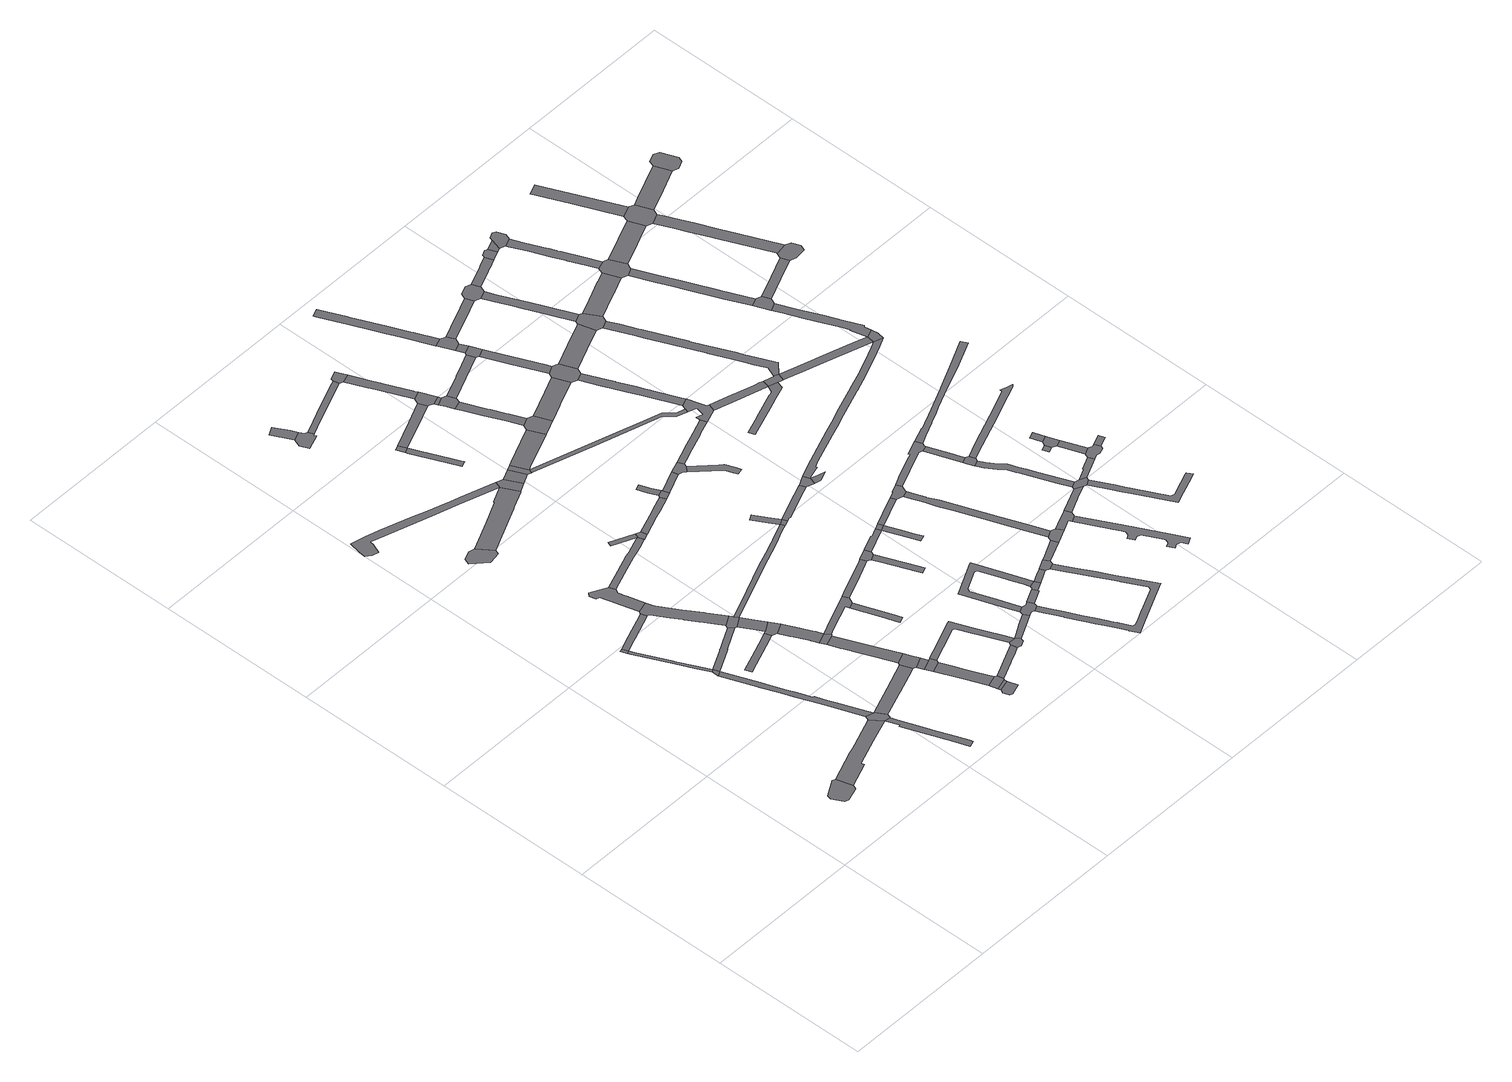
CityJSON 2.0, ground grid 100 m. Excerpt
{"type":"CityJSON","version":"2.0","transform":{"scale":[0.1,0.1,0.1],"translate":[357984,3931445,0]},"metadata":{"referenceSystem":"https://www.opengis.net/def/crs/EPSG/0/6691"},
"CityObjects":{
"road1":{"type":"Road","geometry":[{"type":"MultiSurface","lod":"1","boundaries":[[[0,1,2,3,4,5,6,7,8]]]}]},
"road2":{"type":"Road","attributes":{"RoadStructureAttribute.sectionType":"1"},"geometry":[{"type":"MultiSurface","lod":"1","boundaries":[[[9,10,11,12,13,14,15,16,17,18,19,20,5,4,21,22,23,24,25,15,26,27,28,29,30,31,32,33]]]}]},
"road3":{"type":"Road","geometry":[{"type":"MultiSurface","lod":"1","boundaries":[[[34,35,36,37]]]}]},
"road4":{"type":"Road","attributes":{"RoadStructureAttribute.sectionType":"1"},"geometry":[{"type":"MultiSurface","lod":"1","boundaries":[[[38,39,40,41,42,34,37,43,44,45,46,47,48]]]}]},
"road5":{"type":"Road","geometry":[{"type":"MultiSurface","lod":"1","boundaries":[[[47,49,50,48]]]}]},
"road6":{"type":"Road","attributes":{"RoadStructureAttribute.sectionType":"1"},"geometry":[{"type":"MultiSurface","lod":"1","boundaries":[[[51,52,53,54,55,56,57,58,59,60,61,50,49,62,63,64,65,66,67,68,69]]]}]},
"road7":{"type":"Road","geometry":[{"type":"MultiSurface","lod":"1","boundaries":[[[14,70,71,51,69,16,15]]]}]},
"road8":{"type":"Road","attributes":{"RoadStructureAttribute.sectionType":"1"},"geometry":[{"type":"MultiSurface","lod":"1","boundaries":[[[72,73,74,75,76,77,78,79,35,34]]]}]},
"road9":{"type":"Road","attributes":{"RoadStructureAttribute.sectionType":"1"},"geometry":[{"type":"MultiSurface","lod":"1","boundaries":[[[50,80,81,82,83,84,85,86,87,88,89,90,48]]]}]},
"road10":{"type":"Road","attributes":{"RoadStructureAttribute.sectionType":"1"},"geometry":[{"type":"MultiSurface","lod":"1","boundaries":[[[91,92,93,94,95,96,97,98]]]}]},
"road11":{"type":"Road","geometry":[{"type":"MultiSurface","lod":"1","boundaries":[[[99,100,101,102,103,104,105]]]}]},
"road12":{"type":"Road","geometry":[{"type":"MultiSurface","lod":"1","boundaries":[[[106,107,108,109,110,111,112,113,114,115,116,117,118,119,120,121,122]]]}]},
"road13":{"type":"Road","attributes":{"RoadStructureAttribute.sectionType":"1"},"geometry":[{"type":"MultiSurface","lod":"1","boundaries":[[[70,123,124,125,126,127,128,129,71]]]}]},
"road14":{"type":"Road","geometry":[{"type":"MultiSurface","lod":"1","boundaries":[[[130,131,132,133,134,135,136,116,115,76,75,137,138,139,140,141,142,143,144,145,146]]]}]},
"road15":{"type":"Road","geometry":[{"type":"MultiSurface","lod":"1","boundaries":[[[147,148,149,146,145,84,83,150,151]]]}]},
"road16":{"type":"Road","attributes":{"RoadStructureAttribute.sectionType":"1"},"geometry":[{"type":"MultiSurface","lod":"1","boundaries":[[[152,153,154,155,156,157,158,159,160,161,162,163,164,165,166,167,168,169,170,171,172]]]}]},
"road17":{"type":"Road","attributes":{"RoadStructureAttribute.sectionType":"1"},"geometry":[{"type":"MultiSurface","lod":"1","boundaries":[[[150,173,174,175,176,151]]]}]},
"road18":{"type":"Road","geometry":[{"type":"MultiSurface","lod":"1","boundaries":[[[175,174,98,97,177,178,179]]]}]},
"road19":{"type":"Road","attributes":{"RoadStructureAttribute.sectionType":"1"},"geometry":[{"type":"MultiSurface","lod":"1","boundaries":[[[178,180,181,182,183,184,185,186,187,188,189,190,191,192,193,194,179]]]}]},
"road20":{"type":"Road","geometry":[{"type":"MultiSurface","lod":"1","boundaries":[[[195,196,188,187,197,198]]]}]},
"road21":{"type":"Road","attributes":{"RoadStructureAttribute.sectionType":"1"},"geometry":[{"type":"MultiSurface","lod":"1","boundaries":[[[197,199,200,201,202,203,204,205,206,207,208,198]]]}]},
"road22":{"type":"Road","geometry":[{"type":"MultiSurface","lod":"1","boundaries":[[[127,209,210,211,212,205,204,213,128]]]}]},
"road23":{"type":"Road","attributes":{"RoadStructureAttribute.sectionType":"1"},"geometry":[{"type":"MultiSurface","lod":"1","boundaries":[[[214,210,209,215]]]}]},
"road24":{"type":"Road","attributes":{"RoadStructureAttribute.sectionType":"1"},"geometry":[{"type":"MultiSurface","lod":"1","boundaries":[[[216,217,218,219,220,221,222,223,224,225,226,227,228,229,230,231,106,122]]]}]},
"road25":{"type":"Road","attributes":{"RoadStructureAttribute.sectionType":"1"},"geometry":[{"type":"MultiSurface","lod":"1","boundaries":[[[232,233,234,235,236,237,99,105,238,239,240,241,242,243,172]]]}]},
"road26":{"type":"Road","geometry":[{"type":"MultiSurface","lod":"1","boundaries":[[[244,245,246,247,214,215]]]}]},
"road27":{"type":"Road","attributes":{"RoadStructureAttribute.sectionType":"1"},"geometry":[{"type":"MultiSurface","lod":"1","boundaries":[[[248,249,250,251,252,245,244,253,254,255]]]}]},
"road28":{"type":"Road","geometry":[{"type":"MultiSurface","lod":"1","boundaries":[[[256,257,258,259,260,261]]]}]},
"road29":{"type":"Road","attributes":{"RoadStructureAttribute.sectionType":"1"},"geometry":[{"type":"MultiSurface","lod":"1","boundaries":[[[262,259,258,263,264]]]}]},
"road30":{"type":"Road","geometry":[{"type":"MultiSurface","lod":"1","boundaries":[[[265,266,248,255,262,264]]]}]},
"road31":{"type":"Road","attributes":{"RoadStructureAttribute.sectionType":"1"},"geometry":[{"type":"MultiSurface","lod":"1","boundaries":[[[267,268,269,270,271]]]}]},
"road32":{"type":"Road","geometry":[{"type":"MultiSurface","lod":"1","boundaries":[[[272,273,274,275,276,277,278,268,267]]]}]},
"road33":{"type":"Road","geometry":[{"type":"MultiSurface","lod":"1","boundaries":[[[279,280,188,196,281,282,283,284,285,286]]]}]},
"road34":{"type":"Road","attributes":{"RoadStructureAttribute.sectionType":"1"},"geometry":[{"type":"MultiSurface","lod":"1","boundaries":[[[287,288,224,289]]]}]},
"road35":{"type":"Road","attributes":{"RoadStructureAttribute.sectionType":"1"},"geometry":[{"type":"MultiSurface","lod":"1","boundaries":[[[265,290,291,292,293,294,295,296,297,266]]]}]},
"road36":{"type":"Road","geometry":[{"type":"MultiSurface","lod":"1","boundaries":[[[298,299,300,301,302,303,289,224,223]]]}]},
"road37":{"type":"Road","attributes":{"RoadStructureAttribute.sectionType":"1"},"geometry":[{"type":"MultiSurface","lod":"1","boundaries":[[[304,305,306,307,308,309,310,247,246,311,312,313,314,315,316,317,318,319,320]]]}]},
"road38":{"type":"Road","attributes":{"RoadStructureAttribute.sectionType":"1"},"geometry":[{"type":"MultiSurface","lod":"1","boundaries":[[[283,321,322,323,324,325,284]]]}]},
"road39":{"type":"Road","attributes":{"RoadStructureAttribute.sectionType":"1"},"geometry":[{"type":"MultiSurface","lod":"1","boundaries":[[[326,327,328,329,330,331,332,333,148,147,334,335,336,337,338,339,340]]]}]},
"road40":{"type":"Road","geometry":[{"type":"MultiSurface","lod":"1","boundaries":[[[341,342,343,344]]]}]},
"road41":{"type":"Road","geometry":[{"type":"MultiSurface","lod":"1","boundaries":[[[152,172,243,345,346]]]}]},
"road42":{"type":"Road","attributes":{"RoadStructureAttribute.sectionType":"1"},"geometry":[{"type":"MultiSurface","lod":"1","boundaries":[[[347,348,349,350,351,352,353,354,355,356,342,341]]]}]},
"road43":{"type":"Road","attributes":{"RoadStructureAttribute.sectionType":"1"},"geometry":[{"type":"MultiSurface","lod":"1","boundaries":[[[357,358,359,346,345,360,361]]]}]},
"road44":{"type":"Road","geometry":[{"type":"MultiSurface","lod":"1","boundaries":[[[320,319,295,294,362,363,364,365]]]}]},
"road45":{"type":"Road","attributes":{"RoadStructureAttribute.sectionType":"1"},"geometry":[{"type":"MultiSurface","lod":"1","boundaries":[[[366,367,368,369,277,276,370,371,372,373]]]}]},
"road46":{"type":"Road","geometry":[{"type":"MultiSurface","lod":"1","boundaries":[[[374,375,376,377,357,361]]]}]},
"road47":{"type":"Road","attributes":{"RoadStructureAttribute.sectionType":"1"},"geometry":[{"type":"MultiSurface","lod":"1","boundaries":[[[378,379,380,381,382,383,384,302,301]]]}]},
"road48":{"type":"Road","attributes":{"RoadStructureAttribute.sectionType":"1"},"geometry":[{"type":"MultiSurface","lod":"1","boundaries":[[[385,386,286,285,387,388,389,390]]]}]},
"road49":{"type":"Road","attributes":{"RoadStructureAttribute.sectionType":"1"},"geometry":[{"type":"MultiSurface","lod":"1","boundaries":[[[391,392,343,342,393,394]]]}]},
"road50":{"type":"Road","attributes":{"RoadStructureAttribute.sectionType":"1"},"geometry":[{"type":"MultiSurface","lod":"1","boundaries":[[[395,396,397,398,399,320,365]]]}]},
"road51":{"type":"Road","attributes":{"RoadStructureAttribute.sectionType":"1"},"geometry":[{"type":"MultiSurface","lod":"1","boundaries":[[[375,400,401,402,403,404,405,406,407,408,409,376]]]}]},
"road52":{"type":"Road","geometry":[{"type":"MultiSurface","lod":"1","boundaries":[[[410,411,412,413,414,415]]]}]},
"road53":{"type":"Road","geometry":[{"type":"MultiSurface","lod":"1","boundaries":[[[414,381,380,416,417,415]]]}]},
"road54":{"type":"Road","geometry":[{"type":"MultiSurface","lod":"1","boundaries":[[[389,418,419,420,421,390]]]}]},
"road55":{"type":"Road","geometry":[{"type":"MultiSurface","lod":"1","boundaries":[[[422,423,424,425,426,366,373]]]}]},
"road56":{"type":"Road","geometry":[{"type":"MultiSurface","lod":"1","boundaries":[[[427,428,429,430,431,432,397,396,433,434,435]]]}]},
"road57":{"type":"Road","geometry":[{"type":"MultiSurface","lod":"1","boundaries":[[[436,437,438,439,440,340,441]]]}]},
"road58":{"type":"Road","attributes":{"RoadStructureAttribute.sectionType":"1"}},
"road59":{"type":"Road","attributes":{"RoadStructureAttribute.sectionType":"1"},"geometry":[{"type":"MultiSurface","lod":"1","boundaries":[[[442,443,444,445,446,419,418]]]}]},
"road60":{"type":"Road","attributes":{"RoadStructureAttribute.sectionType":"1"},"geometry":[{"type":"MultiSurface","lod":"1","boundaries":[[[447,448,449,450,451,452,453,454,455,456,457,423,422]]]}]},
"road61":{"type":"Road","geometry":[{"type":"MultiSurface","lod":"1","boundaries":[[[340,339,458,441]]]}]},
"road62":{"type":"Road","attributes":{"RoadStructureAttribute.sectionType":"1"},"geometry":[{"type":"MultiSurface","lod":"1","boundaries":[[[459,460,417,416,461,462]]]}]},
"road63":{"type":"Road","geometry":[{"type":"MultiSurface","lod":"1","boundaries":[[[463,464,465,451,450,391,394]]]}]},
"road64":{"type":"Road","attributes":{"RoadStructureAttribute.sectionType":"1"},"geometry":[{"type":"MultiSurface","lod":"1","boundaries":[[[465,464,466,467]]]}]},
"road65":{"type":"Road","geometry":[{"type":"MultiSurface","lod":"1","boundaries":[[[466,468,469,470,471,472,467]]]}]},
"road66":{"type":"Road","attributes":{"RoadStructureAttribute.sectionType":"1"},"geometry":[{"type":"MultiSurface","lod":"1","boundaries":[[[431,473,474,475,476,477,478,479,480,481,482,483,484,485,486,487,488,489,490,491,492,493,494,432]]]}]},
"road67":{"type":"Road","attributes":{"RoadStructureAttribute.sectionType":"1"},"geometry":[{"type":"MultiSurface","lod":"1","boundaries":[[[495,496,497,498,499,500,501,502,503,504,470,469]]]}]},
"road68":{"type":"Road","attributes":{"RoadStructureAttribute.sectionType":"1"},"geometry":[{"type":"MultiSurface","lod":"1","boundaries":[[[428,505,506,507,508,509,510,429]]]}]},
"road69":{"type":"Road","geometry":[{"type":"MultiSurface","lod":"1","boundaries":[[[511,500,499,403,402,512,513,514,515]]]}]},
"road70":{"type":"Road","attributes":{"RoadStructureAttribute.sectionType":"1"},"geometry":[{"type":"MultiSurface","lod":"1","boundaries":[[[516,517,518,519,421,420,520,521,522,523,524,525,526,527,521]]]}]},
"road71":{"type":"Road","geometry":[{"type":"MultiSurface","lod":"1","boundaries":[[[528,529,530,459,462,531,532]]]}]},
"road72":{"type":"Road","geometry":[{"type":"MultiSurface","lod":"1","boundaries":[[[533,485,484,534,509,508,535]]]}]},
"road73":{"type":"Road","attributes":{"RoadStructureAttribute.sectionType":"1"},"geometry":[{"type":"MultiSurface","lod":"1","boundaries":[[[536,537,538,539,540,541,542,375,374,543,544,545,546,547]]]}]},
"road74":{"type":"Road","attributes":{"RoadStructureAttribute.sectionType":"1"},"geometry":[{"type":"MultiSurface","lod":"1","boundaries":[[[458,548,549,550,551,552,553,554,441]]]}]},
"road75":{"type":"Road","geometry":[{"type":"MultiSurface","lod":"1","boundaries":[[[527,555,516,521]]]}]},
"road76":{"type":"Road","attributes":{"RoadStructureAttribute.sectionType":"1"},"geometry":[{"type":"MultiSurface","lod":"1","boundaries":[[[556,557,558,559,560,561,562,563,528,532]]]}]},
"road77":{"type":"Road","attributes":{"RoadStructureAttribute.sectionType":"1"},"geometry":[{"type":"MultiSurface","lod":"1","boundaries":[[[434,564,565,566,567,568,569,570,571,572,573,574,575,576,577,578,579,580,581,582,583,584,585,586,587,588,589,590,591,592,593,594,595,596,597,598,599,600,601,602,603,604,605,606,607,608,435]]]}]},
"road78":{"type":"Road","attributes":{"RoadStructureAttribute.sectionType":"1"},"geometry":[{"type":"MultiSurface","lod":"1","boundaries":[[[609,610,611,612,533,535,613,614,615,616,617,618]]]}]},
"road79":{"type":"Road","attributes":{"RoadStructureAttribute.sectionType":"1"},"geometry":[{"type":"MultiSurface","lod":"1","boundaries":[[[471,619,620,621,622,623,624,625,472]]]}]},
"road80":{"type":"Road","attributes":{"RoadStructureAttribute.sectionType":"1"},"geometry":[{"type":"MultiSurface","lod":"1","boundaries":[[[626,627,628,629,515,514,630,631,632,633,634]]]}]},
"road81":{"type":"Road","geometry":[{"type":"MultiSurface","lod":"1","boundaries":[[[617,585,584,635,636,637,638,618]]]}]},
"road82":{"type":"Road","attributes":{"RoadStructureAttribute.sectionType":"1"},"geometry":[{"type":"MultiSurface","lod":"1","boundaries":[[[639,640,555,527,641]]]}]},
"road83":{"type":"Road","geometry":[{"type":"MultiSurface","lod":"1","boundaries":[[[642,643,644,645,646,647,553,552,648,649]]]}]},
"road84":{"type":"Road","attributes":{"RoadStructureAttribute.sectionType":"1"},"geometry":[{"type":"MultiSurface","lod":"1","boundaries":[[[650,651,652,653,654,655,530,529,656,657,658,659,660,661]]]}]},
"road85":{"type":"Road","attributes":{"RoadStructureAttribute.sectionType":"1"},"geometry":[{"type":"MultiSurface","lod":"1","boundaries":[[[662,663,664,665,666,667,668,669,670,671,672,673,674,675,676,677,678,679]]]}]},
"road86":{"type":"Road","geometry":[{"type":"MultiSurface","lod":"1","boundaries":[[[680,681,682,683,642,649]]]}]},
"road87":{"type":"Road","attributes":{"RoadStructureAttribute.sectionType":"1"},"geometry":[{"type":"MultiSurface","lod":"1","boundaries":[[[684,638,637,685,686]]]}]},
"road88":{"type":"Road","geometry":[{"type":"MultiSurface","lod":"1","boundaries":[[[687,662,679,688,689,690,691,692,693,694]]]}]},
"road89":{"type":"Road","attributes":{"RoadStructureAttribute.sectionType":"1"},"geometry":[{"type":"MultiSurface","lod":"1","boundaries":[[[695,691,690,696]]]}]},
"road90":{"type":"Road","geometry":[{"type":"MultiSurface","lod":"1","boundaries":[[[697,695,696,622,621,698]]]}]},
"road91":{"type":"Road","geometry":[{"type":"MultiSurface","lod":"1","boundaries":[[[699,700,701,702,703,704,705,639,641]]]}]},
"road92":{"type":"Road","attributes":{"RoadStructureAttribute.sectionType":"1"},"geometry":[{"type":"MultiSurface","lod":"1","boundaries":[[[706,707,708,709,710,711,697,698]]]}]},
"road93":{"type":"Road","attributes":{"RoadStructureAttribute.sectionType":"1"},"geometry":[{"type":"MultiSurface","lod":"1","boundaries":[[[699,712,713,714,715,716,717,718,719,720,721,722,723,724,725,726,727,728,729,730,731,732,733,734,700]]]}]},
"road94":{"type":"Road","geometry":[{"type":"MultiSurface","lod":"1","boundaries":[[[735,736,737,738,739,708,707,626,634]]]}]},
"road95":{"type":"Road","geometry":[{"type":"MultiSurface","lod":"1","boundaries":[[[685,740,741,725,724,686]]]}]},
"road96":{"type":"Road","attributes":{"RoadStructureAttribute.sectionType":"1"},"geometry":[{"type":"MultiSurface","lod":"1","boundaries":[[[736,742,743,744,745,746,747,748,749,750,751,752,753,754,755,756,757,758,759,760,737]]]}]},
"road97":{"type":"Road","geometry":[{"type":"MultiSurface","lod":"1","boundaries":[[[761,762,763,764,765,766,767,752,751,536,547,768,769,770,771,772,661,660,773]]]}]},
"road98":{"type":"Road","attributes":{"RoadStructureAttribute.sectionType":"1"},"geometry":[{"type":"MultiSurface","lod":"1","boundaries":[[[693,774,775,776,777,778,694]]]}]},
"road99":{"type":"Road","geometry":[{"type":"MultiSurface","lod":"1","boundaries":[[[779,780,781,782,783,784,785,786,741,740]]]}]},
"road100":{"type":"Road","geometry":[{"type":"MultiSurface","lod":"1","boundaries":[[[787,788,789,790,791,792,793,794,795,796,797,703,702,798,799,800,801,802,803,804,805]]]}]},
"road101":{"type":"Road","attributes":{"RoadStructureAttribute.sectionType":"1"},"geometry":[{"type":"MultiSurface","lod":"1","boundaries":[[[738,806,807,808,809,810,811,739]]]}]},
"road102":{"type":"Road","attributes":{"RoadStructureAttribute.sectionType":"1"},"geometry":[{"type":"MultiSurface","lod":"1","boundaries":[[[812,813,814,815,816,817,818,819,820,821,822,823,824,825,826,827,828,829]]]}]},
"road103":{"type":"Road","attributes":{"RoadStructureAttribute.sectionType":"1"},"geometry":[{"type":"MultiSurface","lod":"1","boundaries":[[[780,830,831,832,833,834,835,836,837,838,839,840,841,842,843,844,845,846,847,848,781]]]}]},
"road104":{"type":"Road","attributes":{"RoadStructureAttribute.sectionType":"1"},"geometry":[{"type":"MultiSurface","lod":"1","boundaries":[[[849,850,851,852,853,761,773,854,855,856,857,858,829,859]]]}]},
"road105":{"type":"Road","attributes":{"RoadStructureAttribute.sectionType":"1"},"geometry":[{"type":"MultiSurface","lod":"1","boundaries":[[[860,861,862,863,864,865,866,783,782]]]}]},
"road106":{"type":"Road","attributes":{"RoadStructureAttribute.sectionType":"1"},"geometry":[{"type":"MultiSurface","lod":"1","boundaries":[[[867,868,869,870,871,872,873,787,805]]]}]},
"road107":{"type":"Road","geometry":[{"type":"MultiSurface","lod":"1","boundaries":[[[874,870,869,875,876,877,878]]]}]},
"road108":{"type":"Road","geometry":[{"type":"MultiSurface","lod":"1","boundaries":[[[775,879,880,881,882,883,884,776]]]}]},
"road109":{"type":"Road","attributes":{"RoadStructureAttribute.sectionType":"1"},"geometry":[{"type":"MultiSurface","lod":"1","boundaries":[[[885,886,887,888,889,890,891,892,893,894,895,896,897,898,899,900,877,876]]]}]},
"road110":{"type":"Road","attributes":{"RoadStructureAttribute.sectionType":"1"},"geometry":[{"type":"MultiSurface","lod":"1","boundaries":[[[901,902,903,904,905,880,879,906,907,908,909,910,911,912]]]}]},
"road111":{"type":"Road","attributes":{"RoadStructureAttribute.sectionType":"1"},"geometry":[{"type":"MultiSurface","lod":"1","boundaries":[[[913,914,915,916,917,918,919,920,921,922,923,924,925,926,927,928,929,930,643,642,931,932,933,934,935,936,937,938,939,940,941,942,943,944,945,946,947,948,949,950,951]]]}]},
"road112":{"type":"Road","geometry":[{"type":"MultiSurface","lod":"1","boundaries":[[[911,808,807,952,953,954,955,912]]]}]},
"road113":{"type":"Road","geometry":[{"type":"MultiSurface","lod":"1","boundaries":[[[829,828,956,957,958,959,960,961,962,859]]]}]},
"road114":{"type":"Road","geometry":[{"type":"MultiSurface","lod":"1","boundaries":[[[963,964,893,892,865,864,965,966,967]]]}]},
"road115":{"type":"Road","attributes":{"RoadStructureAttribute.sectionType":"1"},"geometry":[{"type":"MultiSurface","lod":"1","boundaries":[[[968,969,970,971,972,973,974,975,976,977,978,979,960,959,980,981,982,983,984,985,986,987,988,989,990,991,992,953,952]]]}]},
"road116":{"type":"Road","attributes":{"RoadStructureAttribute.sectionType":"1"},"geometry":[{"type":"MultiSurface","lod":"1","boundaries":[[[993,994,995,996,882,881,997,998,999,1000]]]}]},
"road117":{"type":"Road","attributes":{"RoadStructureAttribute.sectionType":"1"},"geometry":[{"type":"MultiSurface","lod":"1","boundaries":[[[1001,1002,1003,1004,1005,963,967]]]}]},
"road118":{"type":"Road","attributes":{"RoadStructureAttribute.sectionType":"1"},"geometry":[{"type":"MultiSurface","lod":"1","boundaries":[[[965,1006,1007,1008,1009,1010,1011,1012,1013,1014,1015,1016,1017,1018,1019,1020,1021,966]]]}]},
"road119":{"type":"Road","geometry":[{"type":"MultiSurface","lod":"1","boundaries":[[[1022,1023,1024,1025]]]}]},
"road120":{"type":"Road","attributes":{"RoadStructureAttribute.sectionType":"1"},"geometry":[{"type":"MultiSurface","lod":"1","boundaries":[[[1026,1027,1028,1029,955,954,1030,1031,1032,1033,1034,1035,1036,1037,1038,1039]]]}]},
"road121":{"type":"Road","geometry":[{"type":"MultiSurface","lod":"1","boundaries":[[[1040,1041,1042,1043,1044,1045,1046,993,1000]]]}]},
"road122":{"type":"Road","geometry":[{"type":"MultiSurface","lod":"1","boundaries":[[[1024,1047,1048,1049,1050,1025]]]}]},
"road123":{"type":"Road","attributes":{"RoadStructureAttribute.sectionType":"1"},"geometry":[{"type":"MultiSurface","lod":"1","boundaries":[[[1051,1052,1050,1049]]]}]},
"road124":{"type":"Road","attributes":{"RoadStructureAttribute.sectionType":"1"},"geometry":[{"type":"MultiSurface","lod":"1","boundaries":[[[1053,1054,1055,1056,1057,1058,1059,1060,1061,1062,1063,1064,874,878]]]}]},
"road125":{"type":"Road","attributes":{"RoadStructureAttribute.sectionType":"1"},"geometry":[{"type":"MultiSurface","lod":"1","boundaries":[[[1047,1065,1066,1067,1068,1048]]]}]},
"road126":{"type":"Road","geometry":[{"type":"MultiSurface","lod":"1","boundaries":[[[1001,1069,1070,1071,1072,1073,1074,1067,1066,1002]]]}]},
"road127":{"type":"Road","attributes":{"RoadStructureAttribute.sectionType":"1"},"geometry":[{"type":"MultiSurface","lod":"1","boundaries":[[[1075,1042,1041,1076]]]}]},
"road128":{"type":"Road","attributes":{"RoadStructureAttribute.sectionType":"1"},"geometry":[{"type":"MultiSurface","lod":"1","boundaries":[[[1077,1078,1079,959,958,1080,1081,1082,1083,1084]]]}]},
"road129":{"type":"Road","attributes":{"RoadStructureAttribute.sectionType":"1"},"geometry":[{"type":"MultiSurface","lod":"1","boundaries":[[[1085,1086,1087,1088,1089,1090,1091,1092,1093,790,789,1094,1095,1096,1097,1098,1099,1100,1101,1102,1103,1104]]]}]},
"road130":{"type":"Road","geometry":[{"type":"MultiSurface","lod":"1","boundaries":[[[1105,1106,1107,1108,1109,1110,1111,1112,1075,1076]]]}]},
"road131":{"type":"Road","attributes":{"RoadStructureAttribute.sectionType":"1"},"geometry":[{"type":"MultiSurface","lod":"1","boundaries":[[[1113,1073,1072,1114]]]}]},
"road132":{"type":"Road","attributes":{"RoadStructureAttribute.sectionType":"1"},"geometry":[{"type":"MultiSurface","lod":"1","boundaries":[[[1115,1116,1117,1118,1119,1120,1121,1122,1106,1105,1123,1124,1125,1126,1127,1128,1129,1130,1131]]]}]},
"road133":{"type":"Road","geometry":[{"type":"MultiSurface","lod":"1","boundaries":[[[1132,1039,1038,1133,1134,1135,1136,1137,1115,1131]]]}]},
"road134":{"type":"Road","attributes":{"RoadStructureAttribute.sectionType":"1"},"geometry":[{"type":"MultiSurface","lod":"1","boundaries":[[[1138,1139,1140,1141,1142,1134,1133,1143,1144,1145,1146,1147,1148,1149]]]}]},
"road135":{"type":"Road","geometry":[{"type":"MultiSurface","lod":"1","boundaries":[[[1148,1150,1151,1152,1153,1149]]]}]},
"road136":{"type":"Road","attributes":{"RoadStructureAttribute.sectionType":"1"},"geometry":[{"type":"MultiSurface","lod":"1","boundaries":[[[1154,1155,1156,1157,1158,1159,1084,1160,1161,1162,1163,1164,1165,1166,1151,1150]]]}]},
"road137":{"type":"Road","geometry":[{"type":"MultiSurface","lod":"1","boundaries":[[[1083,913,951,1167,1160,1084]]]}]},
"road138":{"type":"Road","attributes":{"RoadStructureAttribute.sectionType":"1"},"geometry":[{"type":"MultiSurface","lod":"1","boundaries":[[[1168,1137,1136,1169,1170,1171,1172]]]}]},
"road139":{"type":"Road","attributes":{"RoadStructureAttribute.sectionType":"1"},"geometry":[{"type":"MultiSurface","lod":"1","boundaries":[[[1173,1174,1153,1152,1175,1176]]]}]},
"road140":{"type":"Road","attributes":{"RoadStructureAttribute.sectionType":"1"},"geometry":[{"type":"MultiSurface","lod":"1","boundaries":[[[1177,1178,1179,1180,1181,1182,1183,1184]]]}]},
"road141":{"type":"Road","geometry":[{"type":"MultiSurface","lod":"1","boundaries":[[[1171,1185,1186,1187,1188,1181,1180,1189,1172]]]}]},
"road142":{"type":"Road","attributes":{"RoadStructureAttribute.sectionType":"1"},"geometry":[{"type":"MultiSurface","lod":"1","boundaries":[[[1190,1191,1192,1193,1194,1195,1196,1197,1186,1185,1198,1199,1200,1201,1202,1203,1204,1205,1206]]]}]},
"road143":{"type":"Road","geometry":[{"type":"MultiSurface","lod":"1","boundaries":[[[1205,1173,1176,1207,1208,1209,1210,1206]]]}]},
"road144":{"type":"Road","attributes":{"RoadStructureAttribute.sectionType":"1"},"geometry":[{"type":"MultiSurface","lod":"1","boundaries":[[[1211,1212,1213,1188,1187,1214,1215,1216]]]}]},
"road145":{"type":"Road","geometry":[{"type":"MultiSurface","lod":"1","boundaries":[[[1215,1217,1218,1219,1220,1221,1222,1223,1224,1216]]]}]}
},
"vertices":[
[359,326,0],[383,317,0],[469,345,0],[472,352,0],[481,373,0],[451,474,0],[433,481,0],[330,420,0],[322,392,0],
[1152,141,0],[1112,247,0],[1112,248,0],[1084,321,0],[1063,375,0],[991,567,0],[956,576,0],[900,644,0],[812,610,0],[711,572,0],[685,562,0],[649,549,0],[633,432,0],[638,434,0],[631,452,0],[677,470,0],[803,518,0],[988,492,0],[978,488,0],[1025,361,0],[1048,302,0],[1074,234,0],[1074,233,0],[1122,104,0],[1160,117,0],
[423,1950,0],[408,1987,0],[391,1981,0],[406,1943,0],
[615,1535,0],[581,1606,0],[535,1707,0],[523,1733,0],[441,1910,0],[415,1924,0],[503,1733,0],[519,1697,0],[565,1598,0],[607,1510,0],[622,1521,0],
[608,1468,0],[639,1484,0],
[960,658,0],[922,758,0],[881,865,0],[864,908,0],[838,978,0],[832,976,0],[832,977,0],[797,1069,0],[771,1136,0],[732,1238,0],[722,1264,0],[690,1252,0],[692,1245,0],[736,1130,0],[764,1058,0],[800,964,0],[827,894,0],[910,676,0],[912,671,0],
[1003,594,0],[964,659,0],
[433,1954,0],[499,1980,0],[520,1988,0],[689,2053,0],[675,2091,0],[620,2070,0],[515,2029,0],[502,2024,0],
[780,1558,0],[790,1563,0],[789,1566,0],[937,1644,0],[912,1672,0],[806,1616,0],[795,1611,0],[763,1594,0],[762,1594,0],[754,1589,0],[632,1526,0],
[972,1481,0],[841,1431,0],[738,1392,0],[753,1353,0],[859,1393,0],[991,1444,0],[1029,1458,0],[1013,1498,0],
[443,3081,0],[405,3091,0],[350,3066,0],[337,3031,0],[424,2950,0],[499,2962,0],[509,2991,0],
[709,2353,0],[691,2362,0],[606,2402,0],[590,2384,0],[600,2344,0],[622,2338,0],[633,2297,0],[640,2271,0],[654,2217,0],[684,2109,0],[754,2128,0],[724,2238,0],[722,2243,0],[715,2272,0],[710,2289,0],[714,2296,0],[723,2315,0],
[1017,600,0],[1153,652,0],[1173,659,0],[1324,717,0],[1352,728,0],[1323,797,0],[1145,729,0],
[917,1836,0],[911,1846,0],[860,1928,0],[857,1932,0],[770,2075,0],[767,2081,0],[766,2085,0],[698,2057,0],[705,2046,0],[760,1952,0],[797,1892,0],[800,1886,0],[843,1817,0],[848,1809,0],[897,1729,0],[919,1692,0],[982,1728,0],
[1009,1681,0],[996,1705,0],[992,1712,0],[949,1640,0],[1010,1679,0],
[891,3334,0],[677,3403,0],[676,3403,0],[622,3420,0],[557,3441,0],[472,3468,0],[403,3491,0],[201,3555,0],[114,3582,0],[24,3602,0],[9,3524,0],[3,3487,0],[3,3484,0],[36,3456,0],[75,3447,0],[101,3509,0],[105,3533,0],[135,3524,0],[476,3419,0],[634,3371,0],[879,3295,0],
[995,1560,0],[1027,1504,0],[1089,1542,0],[1051,1608,0],
[1030,1457,0],[1059,1446,0],[1123,1481,0],
[1064,1438,0],[1091,1380,0],[1093,1375,0],[1127,1302,0],[1138,1278,0],[1140,1274,0],[1145,1261,0],[1157,1232,0],[1225,1260,0],[1207,1303,0],[1204,1308,0],[1193,1333,0],[1157,1410,0],[1146,1434,0],[1128,1471,0],
[1249,1223,0],[1247,1227,0],[1174,1193,0],[1242,1219,0],
[1205,1117,0],[1206,1114,0],[1254,1000,0],[1275,948,0],[1315,854,0],[1331,816,0],[1398,844,0],[1342,976,0],[1286,1111,0],[1273,1143,0],
[1371,720,0],[1436,752,0],[1413,807,0],[1410,815,0],[1330,814,0],
[1455,707,0],[1388,679,0],
[842,2359,0],[962,2403,0],[1000,2415,0],[1042,2429,0],[1047,2431,0],[1069,2439,0],[1102,2452,0],[1109,2454,0],[1095,2492,0],[1078,2485,0],[1050,2475,0],[1017,2463,0],[992,2454,0],[988,2453,0],[949,2441,0],[831,2397,0],
[815,3265,0],[801,3258,0],[773,3245,0],[771,3236,0],[769,3235,0],[630,3169,0],[741,3100,0],[807,3131,0],[820,3137,0],[924,3186,0],[928,3188,0],[932,3190,0],
[1408,630,0],[1476,657,0],[1483,675,0],[1468,712,0],
[1599,363,0],[1588,389,0],[1543,497,0],[1534,517,0],[1511,573,0],[1466,492,0],[1475,471,0],[1530,339,0],
[1568,200,0],[1637,224,0],[1620,286,0],[1550,266,0],[1538,247,0],[1551,208,0],
[1545,286,0],[1618,294,0],[1616,304,0],
[1624,316,0],[1613,355,0],
[405,4352,0],[461,4378,0],[442,4419,0],[392,4508,0],[339,4480,0],
[388,4305,0],[410,4249,0],[506,4287,0],[499,4302,0],[508,4306,0],[493,4339,0],[476,4345,0],
[1440,1350,0],[1276,1281,0],[1290,1248,0],[1456,1312,0],[1464,1289,0],[1502,1303,0],[1517,1339,0],[1502,1376,0],
[961,2582,0],[949,2554,0],[1107,2519,0],
[1736,367,0],[1744,370,0],[1749,373,0],[1798,395,0],[1847,419,0],[1836,457,0],[1781,431,0],[1722,404,0],
[1124,2460,0],[1130,2462,0],[1135,2464,0],[1147,2468,0],[1136,2507,0],[1122,2513,0],
[1864,532,0],[1819,642,0],[1797,695,0],[1745,825,0],[1729,819,0],[1563,751,0],[1478,717,0],[1513,687,0],[1578,714,0],[1709,767,0],[1714,765,0],[1728,760,0],[1761,679,0],[1783,624,0],[1818,539,0],[1844,476,0],[1887,475,0],
[1535,1095,0],[1557,1034,0],[1565,1013,0],[1602,1027,0],[1579,1092,0],
[1599,1954,0],[1567,1940,0],[1546,1931,0],[1465,1899,0],[1371,1862,0],[1187,1785,0],[1151,1770,0],[1070,1736,0],[1065,1704,0],[1382,1837,0],[1494,1881,0],[1557,1906,0],[1647,1946,0],[1692,1963,0],[1682,1988,0],
[733,3848,0],[765,3863,0],[743,3913,0],[711,3899,0],
[987,3218,0],[935,3320,0],
[738,3835,0],[828,3627,0],[861,3551,0],[875,3557,0],[877,3558,0],[895,3565,0],[893,3569,0],[891,3574,0],[864,3636,0],[792,3802,0],
[1004,3351,0],[972,3338,0],[947,3326,0],[1030,3240,0],[1049,3249,0],
[1870,411,0],[1905,429,0],[1908,443,0],[1909,448,0],
[873,4499,0],[852,4491,0],[684,4421,0],[576,4375,0],[555,4326,0],[598,4345,0],[698,4387,0],[883,4464,0],
[1076,3241,0],[1083,3266,0],[1039,3367,0],[1030,3363,0],
[1273,2517,0],[1324,2536,0],[1414,2571,0],[1399,2608,0],[1310,2573,0],[1259,2554,0],[1137,2507,0],
[1759,1487,0],[1525,1386,0],[1637,1391,0],[1763,1445,0],[1788,1456,0],[1772,1493,0],
[1053,4047,0],[910,3985,0],[907,3924,0],[1075,3996,0],
[2023,507,0],[2069,531,0],[2051,565,0],[1977,525,0],[1962,516,0],
[1102,3275,0],[1286,3354,0],[1342,3379,0],[1299,3480,0],[1294,3478,0],[1207,3441,0],[1207,3440,0],[1202,3438,0],[1061,3377,0],[1055,3374,0],
[1420,2686,0],[1394,2753,0],[1358,2739,0],[1382,2677,0],[1405,2620,0],[1442,2636,0],
[1460,2590,0],[1445,2627,0],
[1812,1446,0],[1848,1465,0],[1856,1486,0],[1840,1523,0],
[906,4456,0],[959,4472,0],[935,4527,0],[930,4538,0],[880,4517,0],
[2154,573,0],[2154,574,0],[2135,610,0],[2117,600,0],[2092,605,0],[2055,586,0],[2096,545,0],[2114,535,0],[2150,553,0],
[1684,2058,0],[1630,2151,0],[1596,2131,0],[1649,2042,0],[1679,1993,0],[1714,2008,0],
[1831,1400,0],[1914,1196,0],[1923,1174,0],[1960,1189,0],[1944,1228,0],
[963,4324,0],[964,4320,0],[989,4265,0],[1068,4082,0],[1118,4104,0],[1109,4124,0],[1107,4128,0],[1036,4292,0],[1032,4301,0],[1013,4347,0],[973,4440,0],
[1726,1976,0],
[1585,2688,0],[1447,2628,0],[1463,2591,0],[1595,2649,0],
[1082,3993,0],[1109,3981,0],[1162,4001,0],
[1119,3960,0],[1170,3983,0],
[1137,3919,0],[1157,3873,0],[1210,3889,0],[1220,3920,0],[1199,3969,0],
[2078,643,0],[2040,750,0],[1989,895,0],[1990,899,0],[1996,913,0],[2059,945,0],[2113,973,0],[2132,965,0],[2181,830,0],[2204,767,0],[2222,717,0],[2236,677,0],[2276,690,0],[2262,732,0],[2218,855,0],[2153,1032,0],[2151,1037,0],[2144,1033,0],[1951,935,0],[1934,926,0],[2003,732,0],[2040,627,0],
[1174,3835,0],[1223,3721,0],[1230,3706,0],[1274,3604,0],[1312,3515,0],[1363,3537,0],[1322,3630,0],[1315,3646,0],[1280,3728,0],[1276,3735,0],
[2208,602,0],[2235,616,0],[2243,620,0],[2240,626,0],[2225,656,0],[2190,638,0],
[1363,3536,0],[1403,3405,0],[1440,3421,0],[1442,3422,0],[1399,3522,0],
[2001,1586,0],[1990,1581,0],[1945,1561,0],[1942,1567,0],[2004,1550,0],[2014,1554,0],[2085,1372,0],[2096,1343,0],[2133,1357,0],[2115,1404,0],[2093,1462,0],[2051,1571,0],
[1668,2658,0],[1674,2678,0],[1659,2715,0],[1625,2642,0],[1639,2629,0],
[2278,685,0],[2230,659,0],[2294,654,0],
[1987,2953,0],[1935,2968,0],[1881,3026,0],[1728,3072,0],[1649,3095,0],[1524,3133,0],[1481,3146,0],[1084,3239,0],[1459,3126,0],[1861,3006,0],[1914,2950,0],[1980,2930,0],
[1755,1988,0],[1757,1982,0],[1841,2016,0],[1953,2062,0],[1984,2075,0],[1969,2112,0],[1826,2053,0],
[2037,1602,0],
[1782,2489,0],[1789,2473,0],[1803,2437,0],[1814,2411,0],[1852,2423,0],[1840,2455,0],[1815,2515,0],[1796,2534,0],
[2136,489,0],[2162,436,0],[2184,389,0],[2187,383,0],[2222,310,0],[2247,258,0],[2262,226,0],[2284,180,0],[2314,119,0],[2342,60,0],[2344,56,0],[2369,2,0],[2440,36,0],[2545,87,0],[2721,171,0],[2628,350,0],[2625,355,0],[2592,418,0],[2555,490,0],[2499,596,0],[2444,701,0],[2406,687,0],[2447,608,0],[2463,577,0],[2519,471,0],[2558,397,0],[2585,346,0],[2590,337,0],[2660,202,0],[2653,183,0],[2528,123,0],[2487,103,0],[2443,82,0],[2402,63,0],[2383,68,0],[2345,147,0],[2343,150,0],[2340,157,0],[2320,198,0],[2297,246,0],[2285,272,0],[2258,327,0],[2216,415,0],[2198,453,0],[2184,481,0],
[2354,723,0],[2352,722,0],[2350,721,0],[2324,709,0],[2340,678,0],[2341,678,0],[2349,682,0],[2351,683,0],[2378,697,0],[2368,730,0],
[1297,3954,0],[1367,3984,0],[1521,4050,0],[1501,4100,0],[1428,4068,0],[1346,4033,0],[1340,4030,0],
[1681,3645,0],[1518,3574,0],[1507,3569,0],[1472,3554,0],[1550,3469,0],[1559,3473,0],[1561,3474,0],[1680,3525,0],[1725,3544,0],
[2442,705,0],[2443,710,0],[2449,726,0],[2431,762,0],
[2227,1685,0],[2184,1666,0],[2241,1654,0],
[2048,2101,0],[2030,2142,0],[2014,2134,0],[1995,2124,0],[1994,2123,0],[1984,2118,0],[2001,2070,0],[2037,2060,0],
[1880,2800,0],[1818,2777,0],[1766,2757,0],[1745,2749,0],[1715,2737,0],[1714,2736,0],[1730,2699,0],[1780,2719,0],[1894,2762,0],[1908,2768,0],[1994,2800,0],[1980,2838,0],
[1494,4286,0],[1434,4426,0],[1427,4441,0],[1373,4567,0],[1359,4600,0],[1306,4724,0],[1291,4757,0],[1285,4771,0],[1256,4840,0],[1217,4930,0],[1167,4908,0],[1174,4892,0],[1235,4750,0],[1246,4725,0],[1309,4578,0],[1327,4536,0],[1366,4445,0],[1442,4269,0],
[2063,2053,0],[2073,2050,0],[2139,2075,0],[2098,2087,0],
[2441,766,0],[2585,788,0],[2567,828,0],
[1515,4277,0],[1444,4264,0],[1449,4253,0],[1486,4166,0],[1536,4188,0],[1538,4193,0],[1552,4222,0],[1529,4272,0],
[1558,4136,0],[1509,4115,0],
[1589,4065,0],[1539,4043,0],
[2281,1640,0],[2322,1655,0],[2320,1661,0],[2335,1695,0],[2320,1730,0],[2269,1708,0],[2271,1704,0],
[1607,3884,0],[1695,3676,0],[1745,3702,0],[1734,3729,0],[1654,3914,0],[1598,4044,0],
[2299,1592,0],[2316,1550,0],[2328,1521,0],[2347,1463,0],[2358,1435,0],[2358,1434,0],[2360,1429,0],[2363,1422,0],[2383,1368,0],[2472,1136,0],[2489,1091,0],[2533,975,0],[2578,856,0],[2620,879,0],[2588,963,0],[2520,1142,0],[2516,1152,0],[2392,1477,0],[2361,1543,0],[2360,1546,0],[2360,1547,0],[2332,1626,0],[2326,1645,0],
[1759,3529,0],[1760,3529,0],[1810,3551,0],[1825,3586,0],[1783,3686,0],
[2673,828,0],[2648,867,0],
[1817,3397,0],[1838,3350,0],[1875,3264,0],[1905,3195,0],[1923,3152,0],[1982,3014,0],[1987,3003,0],[1990,2995,0],[1995,2984,0],[1997,2981,0],[2046,3002,0],[2032,3036,0],[1973,3174,0],[1966,3190,0],[1955,3217,0],[1935,3263,0],[1889,3369,0],[1888,3372,0],[1867,3419,0],
[2097,2879,0],[2080,2884,0],[2082,2890,0],[2064,2949,0],[2054,2982,0],[2050,2993,0],[2048,2997,0],[2031,2913,0],[2034,2908,0],[2021,2855,0],[1979,2868,0],[1979,2863,0],[2083,2833,0],
[1693,4283,0],[1834,4344,0],[1812,4394,0],[1672,4333,0],[1669,4332,0],
[2741,860,0],[2751,840,0],[2791,860,0],[2801,888,0],[2784,927,0],[2774,923,0],[2767,920,0],[2714,897,0],
[2644,1806,0],[2642,1813,0],[2649,1832,0],[2632,1874,0],[2540,1837,0],[2544,1827,0],[2520,1817,0],[2450,1787,0],[2372,1753,0],[2364,1749,0],[2362,1748,0],[2361,1706,0],[2362,1707,0],[2363,1707,0],[2449,1745,0],[2465,1752,0],[2559,1790,0],[2585,1801,0],[2607,1792,0],
[1965,3646,0],[2108,3708,0],[2077,3815,0],[2069,3811,0],[2067,3810,0],[1923,3747,0],
[2399,2706,0],[2395,2697,0],[2375,2689,0],[2373,2688,0],[2366,2686,0],[2198,2625,0],[2174,2616,0],[2083,2583,0],[2086,2574,0],[2097,2545,0],[2296,2618,0],[2329,2630,0],[2373,2646,0],[2374,2646,0],[2429,2666,0],[2456,2676,0],[2470,2718,0],[2411,2737,0],
[2856,635,0],[2876,594,0],[2886,574,0],[2877,546,0],[2853,533,0],[2874,493,0],[2898,506,0],[2926,496,0],[2985,380,0],[2987,376,0],[2978,348,0],[2954,336,0],[2975,296,0],[2998,308,0],[3027,298,0],[3045,263,0],[3085,284,0],[3034,384,0],[2914,618,0],
[2404,2789,0],[2376,2797,0],[2374,2797,0],[2348,2805,0],[2211,2845,0],[2241,2786,0],[2332,2760,0],[2374,2748,0],[2376,2747,0],[2394,2742,0],[2424,2783,0],
[2843,908,0],[2860,916,0],[2891,931,0],[2903,935,0],[2989,973,0],[2940,996,0],[2886,972,0],
[2639,1708,0],[2656,1663,0],[2688,1576,0],[2725,1590,0],[2716,1614,0],[2693,1677,0],[2682,1708,0],
[2744,1581,0],[2697,1550,0],[2712,1510,0],[2749,1525,0],[2758,1544,0],
[1870,4329,0],[1921,4351,0],[1934,4387,0],[1914,4438,0],[1878,4451,0],[1827,4430,0],
[2734,1462,0],[2775,1402,0],[2803,1369,0],[2825,1313,0],[2832,1296,0],[2867,1209,0],[2913,1092,0],[2944,1013,0],[2980,1032,0],[2976,1040,0],[2904,1224,0],[2878,1290,0],[2863,1328,0],[2839,1391,0],[2807,1426,0],[2768,1484,0],
[2130,3868,0],[2056,4039,0],[2023,4114,0],[2023,4115,0],[1949,4284,0],[1917,4222,0],[1933,4184,0],[1972,4094,0],[1973,4091,0],[2079,3846,0],[2084,3835,0],[2134,3859,0],
[3044,2542,0],[3009,2525,0],[2952,2499,0],[2823,2446,0],[2816,2443,0],[2691,2397,0],[2675,2391,0],[2650,2381,0],[2540,2340,0],[2498,2324,0],[2440,2302,0],[2373,2277,0],[2370,2275,0],[2368,2275,0],[2241,2227,0],[2100,2173,0],[2077,2163,0],[2058,2154,0],[2071,2112,0],[2083,2117,0],[2094,2117,0],[2134,2129,0],[2133,2135,0],[2136,2143,0],[2164,2155,0],[2170,2157,0],[2368,2232,0],[2369,2232,0],[2454,2264,0],[2483,2275,0],[2487,2277,0],[2705,2359,0],[2708,2360,0],[2827,2404,0],[2967,2463,0],[3026,2489,0],[3030,2491,0],[3041,2496,0],[3100,2525,0],
[2144,3695,0],[2194,3717,0],[2209,3752,0],[2154,3848,0],
[2470,2719,0],[2484,2715,0],[2503,2710,0],[2517,2756,0],[2491,2767,0],[2489,2764,0],[2469,2770,0],
[3010,1022,0],[2991,1028,0],[3008,967,0],[3043,986,0],[3050,1004,0],
[2217,3527,0],[2241,3471,0],[2298,3337,0],[2331,3262,0],[2346,3227,0],[2379,3151,0],[2380,3147,0],[2437,3014,0],[2465,2950,0],[2485,2902,0],[2506,2854,0],[2517,2831,0],[2583,2818,0],[2575,2833,0],[2546,2899,0],[2503,2998,0],[2488,3035,0],[2410,3216,0],[2382,3281,0],[2380,3285,0],[2311,3446,0],[2274,3532,0],[2267,3549,0],[2224,3648,0],[2196,3712,0],
[2112,4524,0],[2064,4503,0],[2053,4498,0],[2038,4491,0],[2023,4426,0],[2073,4447,0],[2075,4448,0],[2134,4473,0],
[3184,1067,0],[3167,1104,0],[3082,1064,0],[3085,1058,0],[3035,1035,0],
[3061,861,0],[3098,790,0],[3120,746,0],[3239,512,0],[3311,540,0],[3421,583,0],[3454,596,0],[3435,632,0],[3422,627,0],[3302,579,0],[3272,568,0],[3251,576,0],[3154,767,0],[3134,807,0],[3112,850,0],[3043,985,0],
[3043,1321,0],[3057,1284,0],[3093,1297,0],[3079,1335,0],
[2397,3952,0],[2390,3949,0],[2388,3949,0],[2253,3891,0],[2279,3782,0],[2307,3794,0],[2308,3794,0],[2366,3819,0],[2385,3827,0],[2385,3828,0],[2387,3828,0],[2388,3829,0],[2492,3874,0],[2451,3975,0],
[2166,4488,0],[2191,4499,0],[2170,4549,0],[2163,4552,0],[2153,4557,0],[2119,4541,0],[2120,4539,0],
[3120,1285,0],[3163,1301,0],[3134,1378,0],[3091,1362,0],
[3108,1448,0],[3065,1432,0],
[2854,1583,0],[3071,1670,0],[3149,1702,0],[3291,1759,0],[3293,1761,0],[3305,1772,0],[3274,1781,0],[3230,1793,0],[3230,1778,0],[3055,1707,0],[3045,1703,0],[2839,1620,0],
[3131,1256,0],[3178,1132,0],[3219,1151,0],[3182,1249,0],
[3214,1081,0],[3232,1074,0],[3270,1089,0],[3277,1108,0],[3262,1145,0],[3247,1139,0],
[2236,4577,0],[2217,4510,0],
[2983,2613,0],[2826,2662,0],[2632,2722,0],[2531,2702,0],[2618,2676,0],[2764,2631,0],[3042,2545,0],[3050,2592,0],
[3176,2113,0],[3028,2042,0],[3017,2037,0],[2831,1952,0],[2814,1944,0],[2808,1942,0],[2771,1925,0],[2737,1911,0],[2730,1912,0],[2704,1858,0],[2796,1899,0],[2801,1901,0],[2825,1912,0],[2860,1928,0],[2907,1951,0],[3052,2016,0],[3055,2018,0],[3194,2075,0],[3377,2160,0],[3358,2200,0],
[2254,4497,0],[2306,4518,0],[2311,4531,0],[2319,4554,0],[2298,4605,0],[2280,4616,0],[2245,4599,0],[2243,4596,0],
[3326,1172,0],[3342,1135,0],
[2515,4028,0],[2471,4131,0],[2421,4248,0],[2413,4267,0],[2411,4272,0],[2394,4312,0],[2392,4316,0],[2339,4440,0],[2261,4481,0],[2304,4383,0],[2360,4253,0],[2371,4227,0],[2390,4182,0],[2391,4181,0],[2393,4176,0],[2437,4073,0],[2463,4012,0],
[2459,4002,0],[2530,3858,0],[2578,3883,0],[2583,3894,0],[2594,3918,0],[2548,4018,0],
[2778,3417,0],[2776,3423,0],[2711,3573,0],[2689,3625,0],[2641,3736,0],[2592,3714,0],[2630,3623,0],[2661,3552,0],[2729,3394,0],[2743,3361,0],[2808,3211,0],[2858,3232,0],
[2850,3112,0],[2900,3133,0],[2916,3169,0],[2894,3219,0],
[2876,3052,0],[2923,2942,0],[2951,2876,0],[3005,2751,0],[3029,2695,0],[3023,2694,0],[3100,2613,0],[3091,2656,0],[3102,2663,0],[3054,2775,0],[3012,2873,0],[2973,2964,0],[2953,3010,0],
[3108,2572,0],
[2697,4082,0],[2739,3981,0],[2818,4016,0],[2875,4039,0],[2834,4141,0],
[3177,3341,0],[3039,3281,0],[3061,3231,0],[3198,3291,0],
[2636,4664,0],[2727,4454,0],[2732,4442,0],[2847,4177,0],[2914,4206,0],[2799,4471,0],[2784,4504,0],[2703,4692,0],
[2911,4026,0],[2978,4055,0],[2992,4090,0],[2950,4192,0],[2836,4147,0],
[3263,3396,0],[3262,3399,0],[3197,3550,0],[3131,3703,0],[3121,3726,0],[3059,3870,0],[3028,3940,0],[2991,4027,0],[2962,3911,0],[2992,3841,0],[3046,3717,0],[3054,3698,0],[3064,3674,0],[3130,3521,0],[3191,3380,0],[3192,3377,0],[3266,3389,0],
[3234,3277,0],[3309,3288,0],[3323,3324,0],[3302,3374,0],
[3115,4264,0],[3091,4253,0],[3026,4225,0],[3135,4152,0],[3278,4214,0],[3234,4315,0],
[3313,4200,0],[3363,4222,0],[3368,4234,0],[3377,4257,0],[3335,4358,0],[3299,4373,0],[3249,4351,0],[3246,4344,0]
]}
